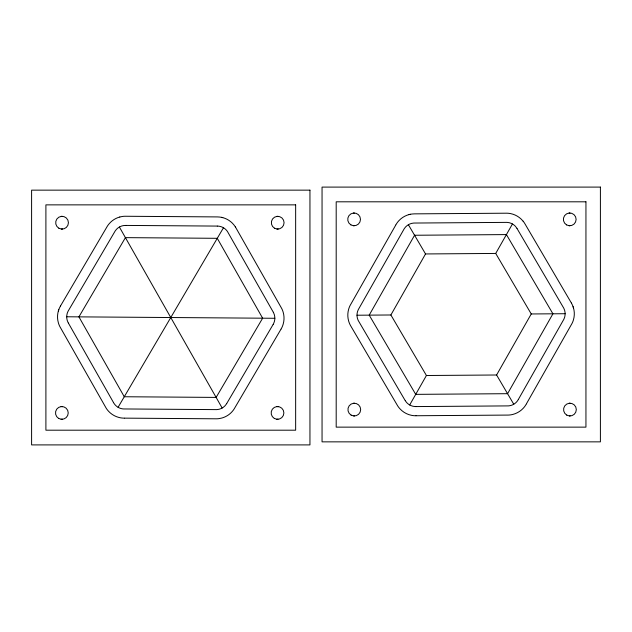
<?xml version="1.0" encoding="UTF-8"?>
<svg xmlns="http://www.w3.org/2000/svg" width="632" height="632" viewBox="0 0 632 632"><rect width="100%" height="100%" fill="white"/><g stroke="black" fill="none" stroke-linecap="round" stroke-linejoin="round"><path stroke-width="0.95" d="M58.349 310.983L58.76 309.712M415.967 415.745L415.382 415.745A21.48 21.48 0 0 1 412.712 415.54L411.393 415.311A21.377 21.377 0 0 1 399.938 408.801L399.061 407.79A21.48 21.48 0 0 1 397.512 405.602L350.736 325.93A21.33 21.33 0 0 1 349.046 322.288L348.635 321.017A21.377 21.377 0 0 1 348.674 309.127L349.093 307.855A21.448 21.448 0 0 1 350.16 305.398L395.758 225.039M356.985 315.226L390.884 314.981L425.534 253.946L408.375 224.708M409.678 404.986L426.418 375.503L496.594 374.997L513.761 404.235M496.594 374.997L531.243 313.962L495.717 253.44L512.457 223.957M518.319 399.519L563.87 319.247A12.221 12.221 0 0 0 563.791 308.211L517.008 228.476M395.924 224.747L396.438 223.886A21.448 21.448 0 0 1 397.994 221.713L398.879 220.702A21.37 21.37 0 0 1 414.355 213.861L506.753 213.197A21.48 21.48 0 0 1 509.424 213.403L510.743 213.632A21.377 21.377 0 0 1 521.258 219.185L523.067 221.153M518.287 399.582L517.853 400.309A12.213 12.213 0 0 1 514.448 403.793A12.237 12.237 0 0 1 508.333 405.894L416.148 406.581M526.377 403.903L571.968 323.545A21.448 21.448 0 0 0 573.042 321.096L573.453 319.816A21.377 21.377 0 0 0 571.399 303.02M526.156 404.283L525.698 405.057A21.448 21.448 0 0 1 524.133 407.229L523.257 408.24A21.377 21.377 0 0 1 513.066 414.363L511.762 414.671A21.33 21.33 0 0 1 507.765 415.082L416.046 415.745M273.182 324.374L273.506 323.789A12.221 12.221 0 0 0 273.585 312.761L273.332 312.279M60.443 306.07L107.227 226.398A21.472 21.472 0 0 1 108.775 224.21L110.584 222.235A21.401 21.401 0 0 1 119.796 217.005M113.673 402.837L113.989 403.366A12.221 12.221 0 0 0 118.081 407.292L223.467 227.765M226.706 403.548L273.135 324.461M280.964 329.225L234.369 408.588A21.48 21.48 0 0 1 232.781 410.847L231.905 411.859A21.306 21.306 0 0 1 230.972 412.822A21.409 21.409 0 0 1 227.836 415.319A21.393 21.393 0 0 1 221.753 418.052L219.13 418.597A21.409 21.409 0 0 1 216.46 418.803L124.409 418.139M226.667 403.611L226.311 404.172A12.221 12.221 0 0 1 216.721 409.623L123.556 408.951A12.221 12.221 0 0 1 118.081 407.292M119.796 217.005L122.418 216.46A21.48 21.48 0 0 1 125.089 216.255L217.479 216.918A21.33 21.33 0 0 1 235.357 226.92M409.07 214.58L410.373 214.272M61.288 216.381L62.615 216.357M276.942 216.381L278.27 216.357M61.099 406.597L62.418 406.574M276.745 406.597L278.072 406.574M353.517 213.031L354.37 213.008M569.171 213.031L570.017 213.008M353.715 403.248L354.568 403.224M569.369 403.248L570.214 403.224M62.615 229.053L61.359 229.037M278.27 229.053L276.942 229.029M62.394 419.269L61.099 419.245M278.041 419.269L276.745 419.245M354.37 225.735L353.549 225.719M569.985 225.743L569.227 225.719M354.568 415.951L353.746 415.935M570.183 415.951L569.424 415.935M415.943 406.581L415.177 406.566A12.221 12.221 0 0 1 405.309 400.775M425.534 253.946L495.717 253.44M531.243 313.962L565.15 313.717M126.084 225.427L217.266 226.082M217.305 226.082L218.38 226.13A12.221 12.221 0 0 1 224.155 228.199A12.277 12.277 0 0 1 227.56 231.691L273.222 312.082M66.692 316.774L274.857 318.283M125.934 225.427L124.022 225.498A12.221 12.221 0 0 0 115.237 230.877L68.074 311.221A12.213 12.213 0 0 0 67.972 322.304L68.256 322.841M124.156 418.139L124.077 418.139A21.33 21.33 0 0 1 120.08 417.728L118.776 417.42A21.37 21.37 0 0 1 108.585 411.298L107.764 410.35A21.448 21.448 0 0 1 106.144 408.114L59.866 326.602A21.448 21.448 0 0 1 58.8 324.145L58.413 322.952A21.377 21.377 0 0 1 60.443 306.078M221.469 217.329L222.772 217.629M235.404 226.943L281.682 308.456A21.448 21.448 0 0 1 282.749 310.912L283.168 312.184A21.37 21.37 0 0 1 283.199 324.074L282.796 325.346A21.33 21.33 0 0 1 281.106 328.988M516.984 228.428L516.605 227.828A12.221 12.221 0 0 0 507.006 222.377L413.794 223.049A12.221 12.221 0 0 0 404.283 228.642L358.281 309.656A12.221 12.221 0 0 0 358.194 320.432L405.191 400.577M523.13 221.192A21.48 21.48 0 0 1 524.678 223.373L571.265 302.799M390.884 314.981L426.418 375.503M119.385 227.014L222.164 408.043M68.367 323.047L113.555 402.639M573.082 306.654L573.493 307.926M414.56 235.254L369.207 315.139L415.714 394.36L507.575 393.689L552.921 313.804L506.422 234.59L414.56 235.254M125.42 237.64L78.913 316.861L124.267 396.746L216.128 397.41L262.635 318.196L217.282 238.311L125.42 237.64M600.4 187.096L322.051 187.096L322.051 441.855L600.4 441.855L600.4 187.096M309.949 190.145L31.6 190.145L31.6 444.904L309.949 444.904L309.949 190.145M585.943 201.805L336.192 201.805L336.192 427.137L585.943 427.137L585.943 201.805M295.65 204.863L45.899 204.863L45.899 430.195L295.65 430.195L295.65 204.863M351.115 415.106A6.367 6.367 0 0 0 360.667 409.583A6.367 6.367 0 0 0 351.115 404.069A6.367 6.367 0 0 0 351.115 415.106M566.762 415.106A6.367 6.367 0 0 0 576.321 409.583A6.367 6.367 0 0 0 566.762 404.069A6.367 6.367 0 0 0 566.762 415.106M566.564 224.889A6.367 6.367 0 0 0 576.123 219.375A6.367 6.367 0 0 0 566.564 213.861A6.367 6.367 0 0 0 566.564 224.889M350.918 224.889A6.367 6.367 0 0 0 360.477 219.375A6.367 6.367 0 0 0 350.918 213.861A6.367 6.367 0 0 0 350.918 224.889M274.525 228.223A6.367 6.367 0 0 0 284.076 222.709A6.367 6.367 0 0 0 274.525 217.187A6.367 6.367 0 0 0 274.525 228.223M58.871 228.223A6.367 6.367 0 0 0 68.43 222.709A6.367 6.367 0 0 0 58.871 217.187A6.367 6.367 0 0 0 58.871 228.223M58.681 418.431A6.367 6.367 0 0 0 68.232 412.917A6.367 6.367 0 0 0 58.681 407.403A6.367 6.367 0 0 0 58.681 418.431M274.327 418.431A6.367 6.367 0 0 0 283.879 412.917A6.367 6.367 0 0 0 274.327 407.403A6.367 6.367 0 0 0 274.327 418.431"/></g></svg>
